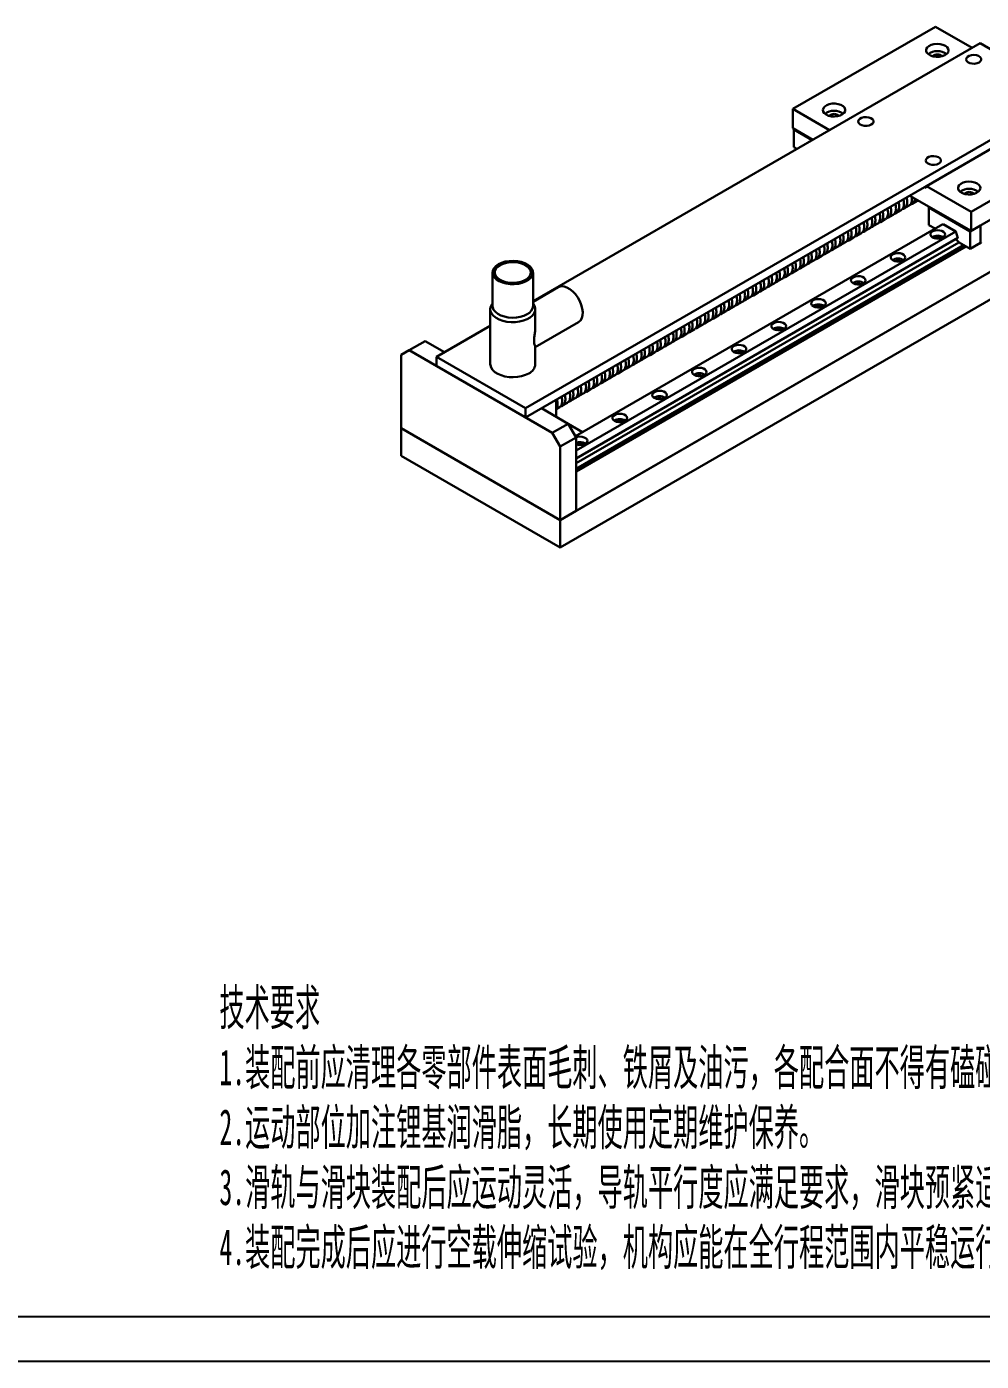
# Model space of a CAD drawing. Header units: millimetres. Extents: x 0 to 2384, y 0 to 647.
# Drawn here: x 431 to 643.3, y 0 to 296.9 of the extents above; entities that cross this region are included whole.
import ezdxf

# ---------------------------------------------------------------- set-up
doc = ezdxf.new("R2010")
doc.units = ezdxf.units.MM
doc.layers.add('10', color=7, linetype='Continuous')
doc.layers.add('5', color=7, linetype='Continuous')
doc.styles.add('SLDTEXTSTYLE0', font='TXT', dxfattribs={"width": 0.7, "bigfont": 'bigfont'})

# ---------------------------------------------------------------- blocks, each defined once
blk = doc.blocks.new('SW_NOTE_0')
at = {"layer": '10', "color": 0, "insert": (0, -17.75), "char_height": 8, "width": 278.8511, "attachment_point": 1, "style": 'SLDTEXTSTYLE0'}
blk.add_mtext('{\\fHYSWLongFangSong|b0|i0|c134|p2;技术要求\\P1.装配前应清理各零部件表面毛刺、铁屑及油污，各配合面不得有磕碰、划伤和锈蚀。\\P2.运动部位加注锂基润滑脂，长期使用定期维护保养。\\P3.滑轨与滑块装配后应运动灵活，导轨平行度应满足要求，滑块预紧适中。\\P4.装配完成后应进行空载伸缩试验，机构应能在全行程范围内平稳运行。}', dxfattribs=at)

msp = doc.modelspace()

# ---------------------------------------------------------------- linework, layer by layer
at = {"color": 7, "linetype": 'Continuous', "lineweight": 30}
for p, q in [((601.4543, 278.6276), (633.168, 296.9356)), ((633.168, 296.9356), (641.2995, 292.2414)), ((543.6331, 235.8598), (643.0675, 293.2621)), ((643.0675, 293.2621), (662.8665, 281.8323)), ((549.6767, 187.168), (722.9179, 287.178)), ((662.8665, 281.8323), (541.9615, 212.0354)), ((662.8665, 279.791), (541.9615, 209.994)), ((549.6767, 181.0439), (722.9179, 281.0539)), ((631.1528, 261.483), (662.8665, 279.791)), ((601.4543, 274.3408), (601.4543, 278.6276)), ((609.5857, 273.9334), (601.4543, 278.6276)), ((605.8728, 271.79), (601.4543, 274.3408)), ((601.6311, 274.0346), (601.8079, 274.1367)), ((601.6311, 274.0346), (601.6311, 270.156)), ((605.696, 271.6879), (601.6311, 274.0346)), ((672.766, 274.0761), (641.0523, 255.7682)), ((553.2122, 189.209), (694.6336, 270.8498)), ((601.6311, 270.156), (602.3367, 269.7487)), ((672.766, 269.7893), (641.0523, 251.4813)), ((631.1528, 261.0748), (631.1528, 261.483)), ((641.0523, 255.7682), (631.1528, 261.483)), ((641.0523, 251.4813), (627.4399, 259.3396)), ((630.7992, 261.2789), (631.1528, 261.0748)), ((624.4571, 255.5195), (625.5174, 256.1316)), ((626.2248, 256.54), (627.2851, 257.1521)), ((627.9926, 257.5606), (629.0529, 258.1726)), ((631.6831, 256.6859), (631.8599, 256.788)), ((631.6831, 256.6859), (631.6831, 252.8073)), ((640.8755, 251.3793), (631.6831, 256.6859)), ((641.0523, 251.4813), (641.0523, 255.7682)), ((553.0476, 205.825), (634.8021, 253.0208)), ((619.1538, 252.458), (620.2141, 253.0701)), ((620.9215, 253.4785), (621.9818, 254.0906)), ((622.6893, 254.499), (623.7496, 255.1111)), ((631.6831, 252.8073), (633.0577, 252.0138)), ((634.8548, 252.9904), (634.8651, 253.0118)), ((634.8651, 253.0118), (637.6935, 251.379)), ((640.8755, 251.3793), (643.1736, 252.7059)), ((643.1736, 248.8274), (643.1736, 252.7059)), ((643.1736, 252.7059), (643.1736, 252.7059)), ((553.2122, 202.6544), (637.6542, 251.4017)), ((553.2122, 200.8989), (638.1419, 249.9278)), ((613.8505, 249.3965), (614.9108, 250.0086)), ((615.6182, 250.417), (616.6785, 251.0291)), ((617.386, 251.4375), (618.4463, 252.0496)), ((637.6551, 249.6467), (638.4006, 248.9294)), ((637.6935, 251.379), (638.1541, 249.8883)), ((638.1541, 249.8883), (638.0828, 249.8937)), ((640.8755, 247.5007), (640.8755, 251.3793)), ((553.2122, 199.7966), (638.3711, 248.9578)), ((553.2122, 198.5991), (639.3984, 248.3534)), ((639.9288, 248.0472), (553.2122, 197.9868)), ((608.5472, 246.3349), (609.6075, 246.947)), ((610.3149, 247.3555), (611.3752, 247.9675)), ((612.0827, 248.376), (613.143, 248.9881)), ((638.4006, 248.9294), (640.8755, 247.5007)), ((640.8755, 247.5007), (643.1736, 248.8274)), ((643.3504, 248.7253), (643.1736, 248.8274)), ((603.2439, 243.2734), (604.3042, 243.8855)), ((605.0116, 244.2939), (606.0719, 244.906)), ((606.7794, 245.3144), (607.8397, 245.9265)), ((534.6331, 242.2458), (534.6331, 234.7875)), ((543.6331, 234.7875), (543.6331, 242.2458)), ((597.9406, 240.2119), (599.0009, 240.824)), ((599.7083, 241.2324), (600.7686, 241.8445)), ((601.4761, 242.2529), (602.5364, 242.865)), ((549.2577, 238.9971), (543.6331, 235.7501)), ((592.6373, 237.1504), (593.6976, 237.7624)), ((594.405, 238.1709), (595.4653, 238.783)), ((596.1728, 239.1914), (597.2331, 239.8035)), ((587.334, 234.0888), (588.3943, 234.7009)), ((589.1017, 235.1093), (590.162, 235.7214)), ((590.8695, 236.1298), (591.9298, 236.7419)), ((534.1331, 234.0804), (534.1331, 221.8323)), ((544.1331, 230.2144), (544.1331, 234.0804)), ((582.0307, 231.0273), (583.091, 231.6394)), ((583.7984, 232.0478), (584.8587, 232.6599)), ((585.5662, 233.0683), (586.6265, 233.6804)), ((522.1626, 223.4651), (534.1331, 230.3756)), ((544.1331, 225.6468), (553.7573, 231.2027)), ((578.4951, 228.9863), (579.5554, 229.5984)), ((580.2629, 230.0068), (581.3232, 230.6189)), ((519.6247, 226.9709), (516.0891, 224.9299)), ((523.93, 224.4854), (519.6247, 226.9709)), ((544.1331, 221.8323), (544.1331, 225.7014)), ((573.1918, 225.9247), (574.2521, 226.5368)), ((574.9596, 226.9453), (576.0199, 227.5573)), ((576.7274, 227.9658), (577.7876, 228.5778)), ((516.0891, 224.9299), (514.3214, 223.909)), ((514.3214, 223.909), (514.3214, 207.5782)), ((547.9089, 206.5607), (516.0891, 224.9299)), ((541.9615, 212.0354), (522.1626, 223.4651)), ((522.1626, 223.4651), (522.1626, 221.4238)), ((567.8885, 222.8632), (568.9488, 223.4753)), ((569.6563, 223.8837), (570.7166, 224.4958)), ((571.4241, 224.9042), (572.4843, 225.5163)), ((522.1626, 221.4238), (541.9615, 209.994)), ((562.5852, 219.8017), (563.6455, 220.4138)), ((564.353, 220.8222), (565.4133, 221.4343)), ((566.1208, 221.8427), (567.181, 222.4548)), ((557.2819, 216.7402), (558.3422, 217.3522)), ((559.0497, 217.7607), (560.11, 218.3727)), ((560.8175, 218.7812), (561.8777, 219.3933)), ((548.7928, 213.9376), (548.7928, 210.1325)), ((551.9786, 213.6786), (553.0389, 214.2907)), ((553.7464, 214.6991), (554.8067, 215.3112)), ((555.5142, 215.7196), (556.5744, 216.3317)), ((541.9615, 209.994), (541.9615, 212.0354)), ((551.4445, 208.6017), (545.4971, 212.0351)), ((548.7928, 211.8395), (549.5034, 212.2497)), ((550.2109, 212.6581), (551.2711, 213.2702)), ((551.4445, 208.6017), (547.9089, 206.5607)), ((553.2122, 205.5398), (551.4445, 208.6017)), ((551.4456, 208.5997), (554.6499, 206.7499)), ((514.3214, 207.5782), (549.6767, 187.168)), ((514.3214, 201.4541), (514.3214, 207.5782)), ((514.3214, 207.5782), (549.6767, 187.168)), ((549.6767, 203.4988), (547.9089, 206.5607)), ((553.2122, 205.5398), (549.6767, 203.4988)), ((553.2122, 189.209), (553.2122, 205.5398)), ((549.6767, 187.168), (549.6767, 203.4988)), ((514.3214, 201.4541), (549.6767, 181.0439)), ((553.2122, 197.9868), (553.2122, 189.209)), ((553.2122, 189.209), (549.6767, 187.168)), ((549.6767, 181.0439), (549.6767, 187.168))]:
    msp.add_line(p, q, dxfattribs=at)
at = {"color": 7, "linetype": 'Continuous', "lineweight": 30, "flags": 128}
for points in [[(635.3424, 292.68), (634.7999, 292.9175), (634.1665, 293.0617), (633.4893, 293.1019), (632.8183, 293.0351), (632.2035, 292.8663), (631.6903, 292.608), (631.3169, 292.2794), (631.111, 291.9047), (631.0877, 291.5119), (631.2489, 291.1301), (631.5826, 290.7875), (632.064, 290.5096), (632.6575, 290.3169), (633.319, 290.2239), (633.9994, 290.2373), (634.6483, 290.3562), (635.2176, 290.5718), (635.6651, 290.868), (635.9575, 291.2229), (636.0732, 291.6103), (636.0035, 292.0012), (635.7538, 292.3669), (635.3424, 292.68)], [(642.8429, 288.9826), (642.3874, 288.7949), (641.8511, 288.7027), (641.2919, 288.716), (640.7706, 288.8335), (640.3435, 289.0423), (640.0571, 289.3198), (639.9422, 289.636), (640.0115, 289.9565), (640.2572, 290.2468), (640.653, 290.4752), (641.1557, 290.6171), (641.711, 290.6571), (642.2588, 290.5908), (642.7395, 290.4254), (643.1012, 290.1789), (643.3046, 289.8779), (643.3277, 289.5551), (643.1681, 289.2455), (642.8429, 288.9826)], [(608.8259, 277.3724), (609.3684, 277.1349), (610.0017, 276.9907), (610.679, 276.9505), (611.3499, 277.0173), (611.9648, 277.1861), (612.4779, 277.4444), (612.8513, 277.7731), (613.0573, 278.1477), (613.0805, 278.5405), (612.9193, 278.9223), (612.5857, 279.2649), (612.1042, 279.5429), (611.5108, 279.7355), (610.8493, 279.8285), (610.1689, 279.8151), (609.5199, 279.6962), (608.9506, 279.4807), (608.5032, 279.1844), (608.2108, 278.8295), (608.0951, 278.4422), (608.1647, 278.0512), (608.4145, 277.6856), (608.8259, 277.3724)], [(618.8729, 275.145), (618.4175, 274.9573), (617.8811, 274.8651), (617.322, 274.8785), (616.8006, 274.9959), (616.3736, 275.2047), (616.0871, 275.4822), (615.9723, 275.7984), (616.0415, 276.119), (616.2873, 276.4092), (616.683, 276.6377), (617.1858, 276.7796), (617.7411, 276.8195), (618.2888, 276.7532), (618.7696, 276.5879), (619.1312, 276.3413), (619.3347, 276.0404), (619.3578, 275.7176), (619.1981, 275.4079), (618.8729, 275.145)], [(633.8877, 266.4772), (633.4322, 266.2895), (632.8959, 266.1973), (632.3367, 266.2107), (631.8154, 266.3281), (631.3883, 266.5369), (631.1019, 266.8144), (630.987, 267.1306), (631.0563, 267.4512), (631.302, 267.7414), (631.6977, 267.9699), (632.2005, 268.1117), (632.7558, 268.1517), (633.3035, 268.0854), (633.7843, 267.92), (634.146, 267.6735), (634.3494, 267.3726), (634.3725, 267.0498), (634.2128, 266.7401), (633.8877, 266.4772)], [(642.4135, 262.0647), (641.871, 262.3022), (641.2376, 262.4464), (640.5603, 262.4866), (639.8894, 262.4198), (639.2746, 262.251), (638.7614, 261.9927), (638.388, 261.6641), (638.182, 261.2894), (638.1588, 260.8966), (638.32, 260.5148), (638.6537, 260.1722), (639.1351, 259.8943), (639.7286, 259.7016), (640.39, 259.6086), (641.0705, 259.622), (641.7194, 259.7409), (642.2887, 259.9564), (642.7361, 260.2527), (643.0285, 260.6076), (643.1442, 260.9949), (643.0746, 261.3859), (642.8248, 261.7516), (642.4135, 262.0647)], [(632.4966, 250.0571), (632.9319, 249.8776), (633.4446, 249.7895), (633.9791, 249.8023), (634.4774, 249.9145), (634.8856, 250.1141), (635.1595, 250.3794), (635.2692, 250.6816), (635.2031, 250.9881), (634.9681, 251.2655), (634.5899, 251.4839), (634.1093, 251.6195), (633.5785, 251.6577), (633.0549, 251.5943), (632.5954, 251.4363), (632.2497, 251.2006), (632.0552, 250.9129), (632.0331, 250.6044), (632.1858, 250.3084), (632.4966, 250.0571)], [(623.6578, 244.9545), (624.0931, 244.7751), (624.6058, 244.687), (625.1403, 244.6997), (625.6386, 244.812), (626.0468, 245.0116), (626.3206, 245.2769), (626.4304, 245.5791), (626.3642, 245.8855), (626.1293, 246.163), (625.7511, 246.3813), (625.2705, 246.517), (624.7396, 246.5552), (624.2161, 246.4918), (623.7566, 246.3337), (623.4108, 246.0981), (623.2164, 245.8104), (623.1943, 245.5018), (623.3469, 245.2059), (623.6578, 244.9545)], [(535.9511, 244.0827), (535.3757, 243.6754), (534.9542, 243.2095), (534.7037, 242.7041), (534.6346, 242.18), (534.7496, 241.6586), (535.0441, 241.1612), (535.506, 240.7082), (536.1164, 240.3182), (536.8503, 240.0071), (537.6776, 239.7876), (538.5646, 239.6688), (539.4748, 239.6555), (540.3711, 239.7482), (541.2166, 239.9432), (541.9769, 240.2325), (542.6207, 240.6042), (543.1217, 241.043), (543.4595, 241.5312), (543.6201, 242.0485), (543.5971, 242.574), (543.3912, 243.086), (543.0111, 243.5637), (542.4722, 243.9873), (541.7966, 244.3397), (541.0119, 244.6064), (540.1503, 244.7764), (539.2471, 244.8428), (538.3392, 244.8029), (537.4638, 244.6583), (536.6568, 244.4149), (535.9511, 244.0827)], [(536.3047, 243.8786), (535.7628, 243.4894), (535.3785, 243.0421), (535.1697, 242.5575), (535.1463, 242.0584), (535.3093, 241.568), (535.6511, 241.1093), (536.1557, 240.7038), (536.7995, 240.3703), (537.5525, 240.1246), (538.3793, 239.978), (539.2414, 239.9375), (540.0985, 240.0049), (540.9104, 240.1771), (541.6392, 240.446), (542.2508, 240.7991), (542.7166, 241.2198), (543.0149, 241.6885), (543.1317, 242.1833), (543.0615, 242.681), (542.8076, 243.1583), (542.3819, 243.593), (541.8043, 243.9646), (541.1018, 244.2559), (540.3072, 244.4532), (539.4578, 244.5473), (538.5931, 244.5338), (537.7537, 244.4133), (536.9788, 244.1915), (536.3047, 243.8786)], [(614.8189, 239.852), (615.2543, 239.6725), (615.767, 239.5844), (616.3014, 239.5972), (616.7998, 239.7094), (617.208, 239.909), (617.4818, 240.1743), (617.5916, 240.4765), (617.5254, 240.783), (617.2905, 241.0604), (616.9122, 241.2788), (616.4316, 241.4144), (615.9008, 241.4526), (615.3773, 241.3892), (614.9177, 241.2312), (614.572, 240.9955), (614.3776, 240.7078), (614.3554, 240.3993), (614.5081, 240.1033), (614.8189, 239.852)], [(553.7573, 231.2027), (553.8138, 231.237), (554.2079, 231.5974), (554.4914, 232.1012), (554.6528, 232.7278), (554.6854, 233.4515), (554.5879, 234.2426), (554.3643, 235.0689), (554.0237, 235.8965), (553.5801, 236.6914), (553.0517, 237.4212), (552.4601, 238.0559), (551.8294, 238.5697), (551.1856, 238.9413), (550.5549, 239.1557), (549.9633, 239.2041), (549.4348, 239.0844), (549.2577, 238.9971)], [(534.6331, 235.3386), (534.5368, 235.2166), (534.2474, 234.694), (534.1345, 234.1491), (534.2023, 233.6017), (534.4484, 233.0717), (534.8637, 232.5781), (535.4334, 232.1388), (536.1367, 231.7697), (536.9484, 231.4841), (537.839, 231.2923), (538.7764, 231.2013), (539.7267, 231.2144), (540.6556, 231.331), (541.5294, 231.547), (542.3166, 231.8546), (542.9887, 232.2426), (543.5215, 232.6971), (543.8957, 233.2015), (544.0978, 233.7377), (544.1204, 234.2863), (543.9627, 234.8275), (543.6331, 235.3386)], [(534.6331, 234.7875), (534.6692, 234.4593), (534.875, 233.9473), (535.2551, 233.4697), (535.7941, 233.046), (536.4697, 232.6936), (537.2543, 232.427), (538.1159, 232.257), (539.0191, 232.1906), (539.927, 232.2305), (540.8024, 232.3751), (541.6094, 232.6185), (542.3151, 232.9506)], [(605.9801, 234.7494), (606.4154, 234.57), (606.9281, 234.4819), (607.4626, 234.4946), (607.9609, 234.6069), (608.3691, 234.8065), (608.643, 235.0718), (608.7527, 235.374), (608.6866, 235.6804), (608.4516, 235.9579), (608.0734, 236.1762), (607.5928, 236.3119), (607.062, 236.3501), (606.5384, 236.2867), (606.0789, 236.1286), (605.7332, 235.893), (605.5387, 235.6053), (605.5166, 235.2967), (605.6692, 235.0008), (605.9801, 234.7494)], [(597.1412, 229.6469), (597.5766, 229.4674), (598.0893, 229.3793), (598.6238, 229.3921), (599.1221, 229.5043), (599.5303, 229.7039), (599.8041, 229.9692), (599.9139, 230.2714), (599.8477, 230.5779), (599.6128, 230.8553), (599.2345, 231.0737), (598.754, 231.2093), (598.2231, 231.2475), (597.6996, 231.1841), (597.2401, 231.0261), (596.8943, 230.7904), (596.6999, 230.5027), (596.6778, 230.1942), (596.8304, 229.8982), (597.1412, 229.6469)], [(588.3024, 224.5443), (588.7378, 224.3649), (589.2505, 224.2768), (589.7849, 224.2895), (590.2833, 224.4018), (590.6915, 224.6014), (590.9653, 224.8667), (591.0751, 225.1689), (591.0089, 225.4753), (590.774, 225.7528), (590.3957, 225.9711), (589.9151, 226.1068), (589.3843, 226.145), (588.8608, 226.0816), (588.4012, 225.9235), (588.0555, 225.6879), (587.861, 225.4002), (587.8389, 225.0916), (587.9916, 224.7957), (588.3024, 224.5443)], [(534.1331, 221.8323), (534.1459, 221.6264), (534.3035, 221.0852), (534.6357, 220.5711), (535.1304, 220.1025), (535.7698, 219.6965), (536.5308, 219.3676), (537.3858, 219.1278), (538.304, 218.9858), (539.2521, 218.9467), (540.1959, 219.0118), (541.1014, 219.1789), (541.9357, 219.4419), (542.6687, 219.7913)], [(579.4636, 219.4418), (579.8989, 219.2623), (580.4116, 219.1742), (580.9461, 219.187), (581.4444, 219.2992), (581.8526, 219.4988), (582.1265, 219.7641), (582.2362, 220.0663), (582.1701, 220.3728), (581.9351, 220.6502), (581.5569, 220.8686), (581.0763, 221.0042), (580.5455, 221.0424), (580.0219, 220.979), (579.5624, 220.821), (579.2167, 220.5853), (579.0222, 220.2976), (579.0001, 219.9891), (579.1527, 219.6931), (579.4636, 219.4418)], [(570.6247, 214.3392), (571.0601, 214.1598), (571.5728, 214.0717), (572.1073, 214.0844), (572.6056, 214.1967), (573.0138, 214.3963), (573.2876, 214.6616), (573.3974, 214.9638), (573.3312, 215.2702), (573.0963, 215.5477), (572.718, 215.766), (572.2375, 215.9017), (571.7066, 215.9399), (571.1831, 215.8765), (570.7236, 215.7184), (570.3778, 215.4828), (570.1834, 215.1951), (570.1613, 214.8865), (570.3139, 214.5906), (570.6247, 214.3392)], [(561.7859, 209.2367), (562.2213, 209.0572), (562.734, 208.9691), (563.2684, 208.9819), (563.7668, 209.0941), (564.175, 209.2937), (564.4488, 209.559), (564.5586, 209.8612), (564.4924, 210.1677), (564.2575, 210.4451), (563.8792, 210.6635), (563.3986, 210.7991), (562.8678, 210.8373), (562.3443, 210.7739), (561.8847, 210.6159), (561.539, 210.3802), (561.3445, 210.0925), (561.3224, 209.784), (561.4751, 209.488), (561.7859, 209.2367)], [(553.2122, 204.0103), (553.3824, 203.9547), (553.8951, 203.8666), (554.4296, 203.8793), (554.9279, 203.9916), (555.3361, 204.1912), (555.61, 204.4565), (555.7197, 204.7587), (555.6536, 205.0651), (555.4186, 205.3426), (555.0404, 205.5609), (554.5598, 205.6966), (554.029, 205.7347), (553.5054, 205.6714), (553.191, 205.5766)]]:
    msp.add_lwpolyline(points, dxfattribs=at)
at = {"color": 7, "linetype": 'Continuous', "lineweight": 30}
for centre, radius, start, end in [((633.5746, 287.9068), 3.5875, 54.928392, 125.071608), ((633.5746, 289.1072), 1.6735, 48.715164, 131.284836), ((610.5936, 274.6463), 3.5826, 54.872572, 125.127428), ((610.5936, 275.8406), 1.6735, 48.715164, 131.284836), ((640.6457, 257.2915), 3.5875, 54.928392, 125.071608), ((640.6457, 258.4919), 1.6735, 48.715164, 131.284836), ((633.6456, 248.0772), 2.3747, 58.778143, 121.221857), ((633.6456, 248.6781), 1.3109, 63.094891, 116.905109), ((624.8068, 242.9747), 2.3747, 58.778143, 121.221857), ((624.8068, 243.5755), 1.3109, 63.094891, 116.905109), ((615.968, 237.8721), 2.3747, 58.778143, 121.221857), ((615.968, 238.473), 1.3109, 63.094891, 116.905109), ((541.3924, 235.004), 2.2511, 294.197114, 354.482745), ((607.1291, 232.7696), 2.3747, 58.778143, 121.221857), ((607.1291, 233.3704), 1.3109, 63.094891, 116.905109), ((598.2903, 227.667), 2.3747, 58.778143, 121.221857), ((598.2903, 228.2679), 1.3109, 63.094891, 116.905109), ((589.4515, 222.5645), 2.3747, 58.778143, 121.221857), ((589.4515, 223.1653), 1.3109, 63.094891, 116.905109), ((541.7296, 222.011), 2.4102, 292.93118, 355.748679), ((580.6126, 217.4619), 2.3747, 58.778143, 121.221857), ((580.6126, 218.0628), 1.3109, 63.094891, 116.905109), ((571.7738, 212.3593), 2.3747, 58.778143, 121.221857), ((571.7738, 212.9602), 1.3109, 63.094891, 116.905109), ((562.935, 207.2568), 2.3747, 58.778143, 121.221857), ((562.935, 207.8577), 1.3109, 63.094891, 116.905109), ((554.0851, 202.0391), 2.4795, 59.939496, 110.61175), ((554.0961, 202.7551), 1.3109, 63.094891, 116.905109)]:
    msp.add_arc(centre, radius, start, end, dxfattribs=at)
for points, knots in [([(626.0058, 258.5118), (626.0607, 258.2378), (626.1907, 257.5891), (626.0708, 256.7778), (625.8081, 256.2493), (625.5446, 256.1762), (625.5011, 256.1642)], [0, 0, 0, 0, 0.24966278, 0.59102515, 0.93237074, 1, 1, 1, 1]), ([(625.7738, 256.4218), (625.7959, 256.4181), (626.0792, 256.3705), (626.4733, 256.6708), (626.84, 257.3216), (626.8772, 258.1499), (626.7553, 258.722), (626.7131, 258.92)], [0, 0, 0, 0, 0.02341865, 0.30011115, 0.57686884, 0.85351556, 1, 1, 1, 1]), ([(627.8417, 259.1076), (627.8652, 258.9808), (627.9574, 258.4835), (627.8323, 257.8024), (627.5761, 257.2697), (627.3124, 257.1967), (627.2688, 257.1847)], [0, 0, 0, 0, 0.13471891, 0.52837445, 0.92201063, 1, 1, 1, 1]), ([(627.5416, 257.4423), (627.5637, 257.4386), (627.8473, 257.3908), (628.2245, 257.7043), (628.5641, 258.1591), (628.5649, 258.5894), (628.5651, 258.69)], [0, 0, 0, 0, 0.03540795, 0.45375466, 0.87219993, 1, 1, 1, 1]), ([(620.7025, 255.4502), (620.7574, 255.1762), (620.8874, 254.5275), (620.7675, 253.7163), (620.5048, 253.1878), (620.2413, 253.1147), (620.1978, 253.1026)], [0, 0, 0, 0, 0.24966278, 0.59102515, 0.93237074, 1, 1, 1, 1]), ([(620.4705, 253.3602), (620.4926, 253.3565), (620.7759, 253.309), (621.17, 253.6092), (621.5367, 254.2601), (621.5739, 255.0884), (621.452, 255.6605), (621.4098, 255.8585)], [0, 0, 0, 0, 0.02341865, 0.30011115, 0.57686884, 0.85351556, 1, 1, 1, 1]), ([(622.4703, 256.4708), (622.5252, 256.1967), (622.6552, 255.548), (622.5353, 254.7368), (622.2725, 254.2083), (622.0091, 254.1352), (621.9655, 254.1231)], [0, 0, 0, 0, 0.24966278, 0.59102515, 0.93237074, 1, 1, 1, 1]), ([(622.2383, 254.3808), (622.2604, 254.377), (622.5437, 254.3295), (622.9377, 254.6297), (623.3045, 255.2806), (623.3417, 256.1089), (623.2198, 256.681), (623.1775, 256.879)], [0, 0, 0, 0, 0.02341865, 0.30011115, 0.57686884, 0.85351556, 1, 1, 1, 1]), ([(624.2381, 257.4913), (624.293, 257.2172), (624.423, 256.5685), (624.303, 255.7573), (624.0403, 255.2288), (623.7769, 255.1557), (623.7333, 255.1436)], [0, 0, 0, 0, 0.24966278, 0.59102515, 0.93237074, 1, 1, 1, 1]), ([(624.006, 255.4013), (624.0281, 255.3976), (624.3115, 255.35), (624.7055, 255.6503), (625.0722, 256.3011), (625.1095, 257.1294), (624.9875, 257.7015), (624.9453, 257.8995)], [0, 0, 0, 0, 0.02341865, 0.30011115, 0.57686884, 0.85351556, 1, 1, 1, 1]), ([(629.2111, 258.3171), (629.1971, 258.2911), (629.1593, 258.2207), (629.084, 258.2112), (629.0366, 258.2052)], [0, 0, 0, 0, 0.3700696, 1, 1, 1, 1]), ([(615.1672, 250.2987), (615.1893, 250.295), (615.4726, 250.2475), (615.8667, 250.5477), (616.2334, 251.1986), (616.2706, 252.0268), (616.1487, 252.5989), (616.1065, 252.797)], [0, 0, 0, 0, 0.02341865, 0.30011115, 0.57686884, 0.85351556, 1, 1, 1, 1]), ([(617.167, 253.4092), (617.2219, 253.1352), (617.3519, 252.4865), (617.232, 251.6753), (616.9692, 251.1468), (616.7058, 251.0737), (616.6622, 251.0616)], [0, 0, 0, 0, 0.24966278, 0.59102515, 0.93237074, 1, 1, 1, 1]), ([(616.935, 251.3192), (616.9571, 251.3155), (617.2404, 251.268), (617.6344, 251.5682), (618.0012, 252.2191), (618.0384, 253.0473), (617.9165, 253.6194), (617.8742, 253.8175)], [0, 0, 0, 0, 0.02341865, 0.30011115, 0.57686884, 0.85351556, 1, 1, 1, 1]), ([(618.9348, 254.4297), (618.9897, 254.1557), (619.1197, 253.507), (618.9997, 252.6958), (618.737, 252.1673), (618.4736, 252.0942), (618.43, 252.0821)], [0, 0, 0, 0, 0.24966278, 0.59102515, 0.93237074, 1, 1, 1, 1]), ([(618.7027, 252.3397), (618.7248, 252.336), (619.0082, 252.2885), (619.4022, 252.5887), (619.7689, 253.2396), (619.8062, 254.0679), (619.6842, 254.64), (619.642, 254.838)], [0, 0, 0, 0, 0.02341865, 0.30011115, 0.57686884, 0.85351556, 1, 1, 1, 1]), ([(609.8639, 247.2372), (609.886, 247.2335), (610.1693, 247.1859), (610.5634, 247.4862), (610.9301, 248.1371), (610.9673, 248.9653), (610.8454, 249.5374), (610.8032, 249.7355)], [0, 0, 0, 0, 0.02341865, 0.30011115, 0.57686884, 0.85351556, 1, 1, 1, 1]), ([(611.8637, 250.3477), (611.9186, 250.0737), (612.0486, 249.425), (611.9287, 248.6138), (611.6659, 248.0852), (611.4025, 248.0122), (611.3589, 248.0001)], [0, 0, 0, 0, 0.24966278, 0.59102515, 0.93237074, 1, 1, 1, 1]), ([(611.6317, 248.2577), (611.6538, 248.254), (611.9371, 248.2064), (612.3311, 248.5067), (612.6979, 249.1576), (612.7351, 249.9858), (612.6131, 250.5579), (612.5709, 250.756)], [0, 0, 0, 0, 0.02341865, 0.30011115, 0.57686884, 0.85351556, 1, 1, 1, 1]), ([(613.6315, 251.3682), (613.6864, 251.0942), (613.8164, 250.4455), (613.6964, 249.6343), (613.4337, 249.1057), (613.1703, 249.0327), (613.1267, 249.0206)], [0, 0, 0, 0, 0.24966278, 0.59102515, 0.93237074, 1, 1, 1, 1]), ([(613.3994, 249.2782), (613.4215, 249.2745), (613.7049, 249.227), (614.0989, 249.5272), (614.4656, 250.1781), (614.5029, 251.0063), (614.3809, 251.5784), (614.3387, 251.7765)], [0, 0, 0, 0, 0.02341865, 0.30011115, 0.57686884, 0.85351556, 1, 1, 1, 1]), ([(615.3992, 252.3887), (615.4541, 252.1147), (615.5841, 251.466), (615.4642, 250.6548), (615.2015, 250.1262), (614.938, 250.0532), (614.8945, 250.0411)], [0, 0, 0, 0, 0.24966278, 0.59102515, 0.93237074, 1, 1, 1, 1]), ([(604.5606, 244.1757), (604.5827, 244.1719), (604.866, 244.1244), (605.2601, 244.4246), (605.6268, 245.0755), (605.664, 245.9038), (605.5421, 246.4759), (605.4999, 246.6739)], [0, 0, 0, 0, 0.02341865, 0.30011115, 0.57686884, 0.85351556, 1, 1, 1, 1]), ([(606.5604, 247.2862), (606.6153, 247.0121), (606.7453, 246.3634), (606.6254, 245.5522), (606.3626, 245.0237), (606.0992, 244.9506), (606.0556, 244.9385)], [0, 0, 0, 0, 0.24966278, 0.59102515, 0.93237074, 1, 1, 1, 1]), ([(606.3284, 245.1962), (606.3505, 245.1925), (606.6338, 245.1449), (607.0278, 245.4451), (607.3946, 246.096), (607.4318, 246.9243), (607.3098, 247.4964), (607.2676, 247.6944)], [0, 0, 0, 0, 0.02341865, 0.30011115, 0.57686884, 0.85351556, 1, 1, 1, 1]), ([(608.3282, 248.3067), (608.3831, 248.0327), (608.5131, 247.384), (608.3931, 246.5727), (608.1304, 246.0442), (607.867, 245.9711), (607.8234, 245.9591)], [0, 0, 0, 0, 0.24966278, 0.59102515, 0.93237074, 1, 1, 1, 1]), ([(608.0961, 246.2167), (608.1182, 246.213), (608.4016, 246.1654), (608.7956, 246.4657), (609.1623, 247.1165), (609.1996, 247.9448), (609.0776, 248.5169), (609.0354, 248.7149)], [0, 0, 0, 0, 0.02341865, 0.30011115, 0.57686884, 0.85351556, 1, 1, 1, 1]), ([(610.0959, 249.3272), (610.1508, 249.0532), (610.2808, 248.4045), (610.1609, 247.5932), (609.8982, 247.0647), (609.6347, 246.9916), (609.5912, 246.9796)], [0, 0, 0, 0, 0.24966278, 0.59102515, 0.93237074, 1, 1, 1, 1]), ([(599.2573, 241.1141), (599.2794, 241.1104), (599.5627, 241.0629), (599.9568, 241.3631), (600.3235, 242.014), (600.3607, 242.8422), (600.2388, 243.4143), (600.1966, 243.6124)], [0, 0, 0, 0, 0.02341865, 0.30011115, 0.57686884, 0.85351556, 1, 1, 1, 1]), ([(601.2571, 244.2246), (601.312, 243.9506), (601.442, 243.3019), (601.3221, 242.4907), (601.0593, 241.9622), (600.7959, 241.8891), (600.7523, 241.877)], [0, 0, 0, 0, 0.24966278, 0.59102515, 0.93237074, 1, 1, 1, 1]), ([(601.0251, 242.1346), (601.0472, 242.1309), (601.3305, 242.0834), (601.7245, 242.3836), (602.0913, 243.0345), (602.1285, 243.8628), (602.0065, 244.4349), (601.9643, 244.6329)], [0, 0, 0, 0, 0.02341865, 0.30011115, 0.57686884, 0.85351556, 1, 1, 1, 1]), ([(603.0249, 245.2451), (603.0798, 244.9711), (603.2098, 244.3224), (603.0898, 243.5112), (602.8271, 242.9827), (602.5637, 242.9096), (602.5201, 242.8975)], [0, 0, 0, 0, 0.24966278, 0.59102515, 0.93237074, 1, 1, 1, 1]), ([(602.7928, 243.1551), (602.8149, 243.1514), (603.0983, 243.1039), (603.4923, 243.4041), (603.859, 244.055), (603.8963, 244.8833), (603.7743, 245.4554), (603.7321, 245.6534)], [0, 0, 0, 0, 0.02341865, 0.30011115, 0.57686884, 0.85351556, 1, 1, 1, 1]), ([(604.7926, 246.2657), (604.8475, 245.9916), (604.9775, 245.3429), (604.8576, 244.5317), (604.5949, 244.0032), (604.3314, 243.9301), (604.2879, 243.918)], [0, 0, 0, 0, 0.24966278, 0.59102515, 0.93237074, 1, 1, 1, 1]), ([(593.954, 238.0526), (593.9761, 238.0489), (594.2594, 238.0013), (594.6534, 238.3016), (595.0202, 238.9525), (595.0574, 239.7807), (594.9355, 240.3528), (594.8933, 240.5509)], [0, 0, 0, 0, 0.02341865, 0.30011115, 0.57686884, 0.85351556, 1, 1, 1, 1]), ([(595.9538, 241.1631), (596.0087, 240.8891), (596.1387, 240.2404), (596.0188, 239.4292), (595.756, 238.9006), (595.4926, 238.8276), (595.449, 238.8155)], [0, 0, 0, 0, 0.24966278, 0.59102515, 0.93237074, 1, 1, 1, 1]), ([(595.7218, 239.0731), (595.7439, 239.0694), (596.0272, 239.0219), (596.4212, 239.3221), (596.788, 239.973), (596.8252, 240.8012), (596.7032, 241.3733), (596.661, 241.5714)], [0, 0, 0, 0, 0.023418648, 0.300111149, 0.57686884, 0.853515557, 1, 1, 1, 1]), ([(597.7216, 242.1836), (597.7765, 241.9096), (597.9065, 241.2609), (597.7865, 240.4497), (597.5238, 239.9211), (597.2604, 239.8481), (597.2168, 239.836)], [0, 0, 0, 0, 0.24966278, 0.59102515, 0.93237074, 1, 1, 1, 1]), ([(597.4895, 240.0936), (597.5116, 240.0899), (597.795, 240.0424), (598.189, 240.3426), (598.5557, 240.9935), (598.593, 241.8217), (598.471, 242.3938), (598.4288, 242.5919)], [0, 0, 0, 0, 0.02341865, 0.30011115, 0.57686884, 0.85351556, 1, 1, 1, 1]), ([(599.4893, 243.2041), (599.5442, 242.9301), (599.6742, 242.2814), (599.5543, 241.4702), (599.2916, 240.9417), (599.0281, 240.8686), (598.9846, 240.8565)], [0, 0, 0, 0, 0.24966278, 0.59102515, 0.93237074, 1, 1, 1, 1]), ([(590.6505, 238.1016), (590.7054, 237.8275), (590.8354, 237.1789), (590.7154, 236.3676), (590.4527, 235.8391), (590.1893, 235.766), (590.1457, 235.7539)], [0, 0, 0, 0, 0.24966278, 0.59102515, 0.93237074, 1, 1, 1, 1]), ([(590.4185, 236.0116), (590.4406, 236.0079), (590.7239, 235.9603), (591.1179, 236.2606), (591.4847, 236.9114), (591.5219, 237.7397), (591.3999, 238.3118), (591.3577, 238.5098)], [0, 0, 0, 0, 0.02341865, 0.30011115, 0.57686884, 0.85351556, 1, 1, 1, 1]), ([(592.4183, 239.1221), (592.4732, 238.8481), (592.6032, 238.1994), (592.4832, 237.3881), (592.2205, 236.8596), (591.957, 236.7865), (591.9135, 236.7745)], [0, 0, 0, 0, 0.24966278, 0.59102515, 0.93237074, 1, 1, 1, 1]), ([(592.1862, 237.0321), (592.2083, 237.0284), (592.4917, 236.9808), (592.8857, 237.2811), (593.2524, 237.932), (593.2897, 238.7602), (593.1677, 239.3323), (593.1255, 239.5304)], [0, 0, 0, 0, 0.02341865, 0.30011115, 0.57686884, 0.85351556, 1, 1, 1, 1]), ([(594.186, 240.1426), (594.2409, 239.8686), (594.3709, 239.2199), (594.251, 238.4087), (593.9883, 237.8801), (593.7248, 237.8071), (593.6813, 237.795)], [0, 0, 0, 0, 0.24966278, 0.59102515, 0.93237074, 1, 1, 1, 1]), ([(585.3472, 235.04), (585.4021, 234.766), (585.5321, 234.1173), (585.4121, 233.3061), (585.1494, 232.7776), (584.886, 232.7045), (584.8424, 232.6924)], [0, 0, 0, 0, 0.24966278, 0.59102515, 0.93237074, 1, 1, 1, 1]), ([(585.1152, 232.95), (585.1373, 232.9463), (585.4206, 232.8988), (585.8146, 233.199), (586.1814, 233.8499), (586.2186, 234.6782), (586.0966, 235.2503), (586.0544, 235.4483)], [0, 0, 0, 0, 0.023418648, 0.300111149, 0.57686884, 0.853515557, 1, 1, 1, 1]), ([(587.115, 236.0606), (587.1699, 235.7865), (587.2999, 235.1378), (587.1799, 234.3266), (586.9172, 233.7981), (586.6537, 233.725), (586.6102, 233.7129)], [0, 0, 0, 0, 0.24966278, 0.59102515, 0.93237074, 1, 1, 1, 1]), ([(586.8829, 233.9706), (586.905, 233.9668), (587.1884, 233.9193), (587.5824, 234.2195), (587.9491, 234.8704), (587.9864, 235.6987), (587.8644, 236.2708), (587.8222, 236.4688)], [0, 0, 0, 0, 0.02341865, 0.30011115, 0.57686884, 0.85351556, 1, 1, 1, 1]), ([(588.8827, 237.0811), (588.9376, 236.807), (589.0676, 236.1583), (588.9477, 235.3471), (588.685, 234.8186), (588.4215, 234.7455), (588.3779, 234.7334)], [0, 0, 0, 0, 0.24966278, 0.59102515, 0.93237074, 1, 1, 1, 1]), ([(588.6507, 234.9911), (588.6728, 234.9874), (588.9561, 234.9398), (589.3501, 235.24), (589.7169, 235.8909), (589.7541, 236.7192), (589.6322, 237.2913), (589.59, 237.4893)], [0, 0, 0, 0, 0.02341865, 0.30011115, 0.57686884, 0.85351556, 1, 1, 1, 1]), ([(580.0439, 231.9785), (580.0988, 231.7045), (580.2288, 231.0558), (580.1088, 230.2446), (579.8461, 229.716), (579.5827, 229.643), (579.5391, 229.6309)], [0, 0, 0, 0, 0.24966278, 0.59102515, 0.93237074, 1, 1, 1, 1]), ([(579.8119, 229.8885), (579.834, 229.8848), (580.1173, 229.8373), (580.5113, 230.1375), (580.8781, 230.7884), (580.9153, 231.6166), (580.7933, 232.1887), (580.7511, 232.3868)], [0, 0, 0, 0, 0.02341865, 0.30011115, 0.57686884, 0.85351556, 1, 1, 1, 1]), ([(581.8117, 232.999), (581.8666, 232.725), (581.9966, 232.0763), (581.8766, 231.2651), (581.6139, 230.7366), (581.3504, 230.6635), (581.3069, 230.6514)], [0, 0, 0, 0, 0.24966278, 0.59102515, 0.93237074, 1, 1, 1, 1]), ([(581.5796, 230.909), (581.6017, 230.9053), (581.8851, 230.8578), (582.2791, 231.158), (582.6458, 231.8089), (582.6831, 232.6371), (582.5611, 233.2092), (582.5189, 233.4073)], [0, 0, 0, 0, 0.02341865, 0.30011115, 0.57686884, 0.85351556, 1, 1, 1, 1]), ([(583.5794, 234.0195), (583.6343, 233.7455), (583.7643, 233.0968), (583.6444, 232.2856), (583.3817, 231.7571), (583.1182, 231.684), (583.0746, 231.6719)], [0, 0, 0, 0, 0.24966278, 0.59102515, 0.93237074, 1, 1, 1, 1]), ([(583.3474, 231.9295), (583.3695, 231.9258), (583.6528, 231.8783), (584.0468, 232.1785), (584.4136, 232.8294), (584.4508, 233.6577), (584.3289, 234.2297), (584.2867, 234.4278)], [0, 0, 0, 0, 0.02341865, 0.30011115, 0.57686884, 0.85351556, 1, 1, 1, 1]), ([(544.1214, 225.702), (544.0979, 225.7847), (544.0616, 225.9126), (543.9013, 226.3866), (543.8403, 226.9189), (543.8873, 227.6873), (544.0172, 228.6054), (544.1218, 229.4879), (544.1211, 230.0088), (544.1208, 230.2145)], [0, 0, 0, 0, 0.2439004, 0.37741535, 0.48794475, 0.59898443, 0.75830936, 0.90454497, 1, 1, 1, 1]), ([(574.7406, 228.917), (574.7955, 228.643), (574.9255, 227.9943), (574.8055, 227.183), (574.5428, 226.6545), (574.2794, 226.5814), (574.2358, 226.5694)], [0, 0, 0, 0, 0.24966278, 0.59102515, 0.93237074, 1, 1, 1, 1]), ([(574.5086, 226.827), (574.5307, 226.8233), (574.814, 226.7757), (575.208, 227.076), (575.5748, 227.7269), (575.612, 228.5551), (575.49, 229.1272), (575.4478, 229.3253)], [0, 0, 0, 0, 0.02341865, 0.30011115, 0.57686884, 0.85351556, 1, 1, 1, 1]), ([(576.5084, 229.9375), (576.5633, 229.6635), (576.6933, 229.0148), (576.5733, 228.2036), (576.3106, 227.675), (576.0471, 227.602), (576.0036, 227.5899)], [0, 0, 0, 0, 0.24966278, 0.59102515, 0.93237074, 1, 1, 1, 1]), ([(576.2763, 227.8475), (576.2984, 227.8438), (576.5818, 227.7962), (576.9758, 228.0965), (577.3425, 228.7474), (577.3798, 229.5756), (577.2578, 230.1477), (577.2156, 230.3458)], [0, 0, 0, 0, 0.023418648, 0.300111149, 0.57686884, 0.853515557, 1, 1, 1, 1]), ([(578.2761, 230.958), (578.331, 230.684), (578.461, 230.0353), (578.3411, 229.2241), (578.0784, 228.6955), (577.8149, 228.6225), (577.7713, 228.6104)], [0, 0, 0, 0, 0.24966278, 0.59102515, 0.93237074, 1, 1, 1, 1]), ([(578.0441, 228.868), (578.0662, 228.8643), (578.3495, 228.8167), (578.7435, 229.117), (579.1103, 229.7679), (579.1475, 230.5961), (579.0256, 231.1682), (578.9834, 231.3663)], [0, 0, 0, 0, 0.02341865, 0.30011115, 0.57686884, 0.85351556, 1, 1, 1, 1]), ([(569.4373, 225.8555), (569.4922, 225.5814), (569.6222, 224.9327), (569.5022, 224.1215), (569.2395, 223.593), (568.9761, 223.5199), (568.9325, 223.5078)], [0, 0, 0, 0, 0.24966278, 0.59102515, 0.93237074, 1, 1, 1, 1]), ([(569.2053, 223.7655), (569.2274, 223.7617), (569.5107, 223.7142), (569.9047, 224.0144), (570.2715, 224.6653), (570.3087, 225.4936), (570.1867, 226.0657), (570.1445, 226.2637)], [0, 0, 0, 0, 0.02341865, 0.30011115, 0.57686884, 0.85351556, 1, 1, 1, 1]), ([(571.2051, 226.876), (571.26, 226.6019), (571.39, 225.9532), (571.27, 225.142), (571.0073, 224.6135), (570.7438, 224.5404), (570.7003, 224.5283)], [0, 0, 0, 0, 0.24966278, 0.59102515, 0.93237074, 1, 1, 1, 1]), ([(570.973, 224.786), (570.9951, 224.7823), (571.2785, 224.7347), (571.6725, 225.0349), (572.0392, 225.6858), (572.0765, 226.5141), (571.9545, 227.0862), (571.9123, 227.2842)], [0, 0, 0, 0, 0.02341865, 0.30011115, 0.57686884, 0.85351556, 1, 1, 1, 1]), ([(572.9728, 227.8965), (573.0277, 227.6224), (573.1577, 226.9738), (573.0378, 226.1625), (572.7751, 225.634), (572.5116, 225.5609), (572.468, 225.5488)], [0, 0, 0, 0, 0.24966278, 0.59102515, 0.93237074, 1, 1, 1, 1]), ([(572.7408, 225.8065), (572.7629, 225.8028), (573.0462, 225.7552), (573.4402, 226.0555), (573.807, 226.7063), (573.8442, 227.5346), (573.7223, 228.1067), (573.6801, 228.3047)], [0, 0, 0, 0, 0.02341865, 0.30011115, 0.57686884, 0.85351556, 1, 1, 1, 1]), ([(564.134, 222.7939), (564.1889, 222.5199), (564.3189, 221.8712), (564.1989, 221.06), (563.9362, 220.5315), (563.6728, 220.4584), (563.6292, 220.4463)], [0, 0, 0, 0, 0.24966278, 0.59102515, 0.93237074, 1, 1, 1, 1]), ([(563.902, 220.7039), (563.9241, 220.7002), (564.2074, 220.6527), (564.6014, 220.9529), (564.9682, 221.6038), (565.0054, 222.432), (564.8834, 223.0041), (564.8412, 223.2022)], [0, 0, 0, 0, 0.023418648, 0.300111149, 0.57686884, 0.853515557, 1, 1, 1, 1]), ([(565.9018, 223.8144), (565.9567, 223.5404), (566.0867, 222.8917), (565.9667, 222.0805), (565.704, 221.552), (565.4405, 221.4789), (565.397, 221.4668)], [0, 0, 0, 0, 0.24966278, 0.59102515, 0.93237074, 1, 1, 1, 1]), ([(565.6697, 221.7244), (565.6918, 221.7207), (565.9752, 221.6732), (566.3692, 221.9734), (566.7359, 222.6243), (566.7732, 223.4526), (566.6512, 224.0246), (566.609, 224.2227)], [0, 0, 0, 0, 0.023418648, 0.300111149, 0.57686884, 0.853515557, 1, 1, 1, 1]), ([(567.6695, 224.8349), (567.7244, 224.5609), (567.8544, 223.9122), (567.7345, 223.101), (567.4718, 222.5725), (567.2083, 222.4994), (567.1647, 222.4873)], [0, 0, 0, 0, 0.24966278, 0.59102515, 0.93237074, 1, 1, 1, 1]), ([(567.4375, 222.7449), (567.4596, 222.7412), (567.7429, 222.6937), (568.1369, 222.9939), (568.5037, 223.6448), (568.5409, 224.4731), (568.419, 225.0452), (568.3768, 225.2432)], [0, 0, 0, 0, 0.02341865, 0.30011115, 0.57686884, 0.85351556, 1, 1, 1, 1]), ([(558.8307, 219.7324), (558.8856, 219.4584), (559.0156, 218.8097), (558.8956, 217.9985), (558.6329, 217.4699), (558.3695, 217.3968), (558.3259, 217.3848)], [0, 0, 0, 0, 0.24966278, 0.59102515, 0.93237074, 1, 1, 1, 1]), ([(558.5987, 217.6424), (558.6208, 217.6387), (558.9041, 217.5911), (559.2981, 217.8914), (559.6649, 218.5423), (559.7021, 219.3705), (559.5801, 219.9426), (559.5379, 220.1407)], [0, 0, 0, 0, 0.02341865, 0.30011115, 0.57686884, 0.85351556, 1, 1, 1, 1]), ([(560.5985, 220.7529), (560.6534, 220.4789), (560.7834, 219.8302), (560.6634, 219.019), (560.4007, 218.4904), (560.1372, 218.4174), (560.0937, 218.4053)], [0, 0, 0, 0, 0.24966278, 0.59102515, 0.93237074, 1, 1, 1, 1]), ([(560.3664, 218.6629), (560.3885, 218.6592), (560.6719, 218.6116), (561.0659, 218.9119), (561.4326, 219.5628), (561.4699, 220.391), (561.3479, 220.9631), (561.3057, 221.1612)], [0, 0, 0, 0, 0.02341865, 0.30011115, 0.57686884, 0.85351556, 1, 1, 1, 1]), ([(562.3662, 221.7734), (562.4211, 221.4994), (562.5511, 220.8507), (562.4312, 220.0395), (562.1685, 219.5109), (561.905, 219.4379), (561.8614, 219.4258)], [0, 0, 0, 0, 0.24966278, 0.59102515, 0.93237074, 1, 1, 1, 1]), ([(562.1342, 219.6834), (562.1563, 219.6797), (562.4396, 219.6322), (562.8336, 219.9324), (563.2004, 220.5833), (563.2376, 221.4115), (563.1157, 221.9836), (563.0735, 222.1817)], [0, 0, 0, 0, 0.02341865, 0.30011115, 0.57686884, 0.85351556, 1, 1, 1, 1]), ([(553.2954, 214.5809), (553.3175, 214.5772), (553.6008, 214.5296), (553.9948, 214.8298), (554.3616, 215.4807), (554.3988, 216.309), (554.2768, 216.8811), (554.2346, 217.0791)], [0, 0, 0, 0, 0.02341865, 0.30011115, 0.57686884, 0.85351556, 1, 1, 1, 1]), ([(555.2952, 217.6914), (555.3501, 217.4173), (555.4801, 216.7687), (555.3601, 215.9574), (555.0974, 215.4289), (554.8339, 215.3558), (554.7904, 215.3437)], [0, 0, 0, 0, 0.24966278, 0.59102515, 0.93237074, 1, 1, 1, 1]), ([(555.0631, 215.6014), (555.0852, 215.5977), (555.3686, 215.5501), (555.7626, 215.8504), (556.1293, 216.5012), (556.1666, 217.3295), (556.0446, 217.9016), (556.0024, 218.0996)], [0, 0, 0, 0, 0.02341865, 0.30011115, 0.57686884, 0.85351556, 1, 1, 1, 1]), ([(557.0629, 218.7119), (557.1178, 218.4379), (557.2478, 217.7892), (557.1279, 216.9779), (556.8652, 216.4494), (556.6017, 216.3763), (556.5581, 216.3643)], [0, 0, 0, 0, 0.24966278, 0.59102515, 0.93237074, 1, 1, 1, 1]), ([(556.8309, 216.6219), (556.853, 216.6182), (557.1363, 216.5706), (557.5303, 216.8709), (557.8971, 217.5218), (557.9343, 218.35), (557.8124, 218.9221), (557.7702, 219.1202)], [0, 0, 0, 0, 0.02341865, 0.30011115, 0.57686884, 0.85351556, 1, 1, 1, 1]), ([(548.7928, 212.0652), (548.8733, 212.1914), (549.0855, 212.5239), (549.0924, 213.2507), (548.9727, 213.8204), (548.9313, 214.0176)], [0, 0, 0, 0, 0.28556573, 0.75266887, 1, 1, 1, 1]), ([(549.9919, 214.6298), (550.0468, 214.3558), (550.1768, 213.7071), (550.0568, 212.8959), (549.7941, 212.3674), (549.5306, 212.2943), (549.4871, 212.2822)], [0, 0, 0, 0, 0.24966278, 0.59102515, 0.93237074, 1, 1, 1, 1]), ([(549.7598, 212.5398), (549.7819, 212.5361), (550.0653, 212.4886), (550.4593, 212.7888), (550.826, 213.4397), (550.8633, 214.268), (550.7413, 214.8401), (550.6991, 215.0381)], [0, 0, 0, 0, 0.02341865, 0.30011115, 0.57686884, 0.85351556, 1, 1, 1, 1]), ([(551.7596, 215.6504), (551.8145, 215.3763), (551.9445, 214.7276), (551.8246, 213.9164), (551.5619, 213.3879), (551.2984, 213.3148), (551.2548, 213.3027)], [0, 0, 0, 0, 0.24966278, 0.59102515, 0.93237074, 1, 1, 1, 1]), ([(551.5276, 213.5604), (551.5497, 213.5566), (551.833, 213.5091), (552.227, 213.8093), (552.5938, 214.4602), (552.631, 215.2885), (552.5091, 215.8606), (552.4669, 216.0586)], [0, 0, 0, 0, 0.02341865, 0.30011115, 0.57686884, 0.85351556, 1, 1, 1, 1]), ([(553.5274, 216.6709), (553.5823, 216.3968), (553.7123, 215.7481), (553.5923, 214.9369), (553.3296, 214.4084), (553.0662, 214.3353), (553.0226, 214.3232)], [0, 0, 0, 0, 0.24966278, 0.59102515, 0.93237074, 1, 1, 1, 1])]:
    msp.add_open_spline(points, degree=3, knots=knots, dxfattribs=at)
at = {"layer": '5', "color": 7}
for p, q in [((25, 10), (831, 10)), ((0, 0), (841, 0))]:
    msp.add_line(p, q, dxfattribs=at)

# ---------------------------------------------------------------- block references
at = {"layer": '10'}
msp.add_blockref('SW_NOTE_0', (473.8793, 100.5193), dxfattribs=at)

doc.saveas('drawing.dxf')
